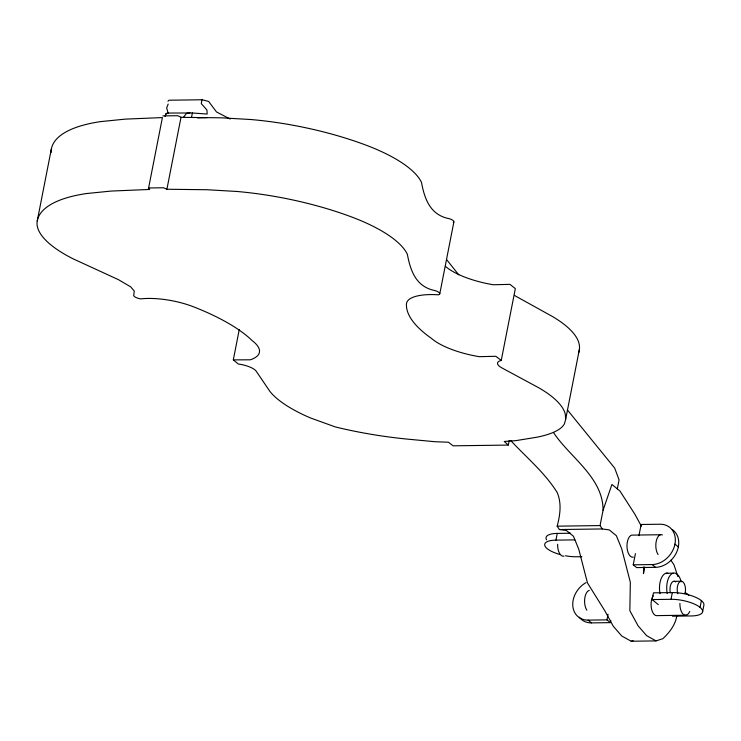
<?xml version="1.0" encoding="UTF-8"?>
<svg xmlns="http://www.w3.org/2000/svg" width="741" height="741" viewBox="0 0 741 741"><rect width="100%" height="100%" fill="white"/><g stroke="black" fill="none" stroke-linecap="round" stroke-linejoin="round"><path stroke-width="1.11" d="M643.753 566.911L643.466 573.664L644.753 567.069M37.254 220.883L51.361 148.96A156.777 52.592 11.1 0 1 100.674 121.607L125.294 119.125L162.409 117.578L148.302 189.511L111.187 191.058L86.558 193.54A156.777 52.592 11.1 0 0 37.254 220.883A117.958 39.569 11.1 0 0 73.118 258.831L118.384 279.635L130.675 286.841L134.269 291.037L133.825 294.742A6.938 2.325 11.1 0 0 140.614 298.892A46.118 15.468 11.1 0 1 193.725 306.885A154.591 51.861 11.1 0 1 252.348 340.767A52.759 17.701 11.1 0 1 250.301 359.802L233.313 359.885L239.26 329.541M509.206 440.58L508.326 445.072L504.213 441.469L516.023 440.608L536.558 437.273A136.214 34.327 7.9 0 0 564.438 423.787L565.642 419.434L565.337 414.488A118.745 38.838 10.8 0 0 538.726 387.756L501.898 367.906A17.034 5.567 10.8 0 1 501.249 360.422L495.859 356.301L479.223 356.671A52.759 17.701 11.1 0 1 431.382 338.313A154.591 51.861 11.1 0 1 406.457 303.977A46.118 15.468 11.1 0 1 438.561 294.816A6.938 2.325 11.1 0 0 435.143 290.629C416.377 287.008 410.542 271.456 407.355 254.265A117.958 39.569 11.1 0 0 350.632 216.604A156.777 52.592 11.1 0 0 237.074 191.484L207.276 189.742L166.901 189.251L181.036 117.189L177.683 115.707L162.9 115.911M191.539 117.291L192.382 112.984L207.165 114.049L206.934 110.001L201.274 103.61L202.034 99.766L208.619 101.424L216.502 111.937L230.192 119.051M439.784 293.797L453.89 221.865M501.249 360.422L515.338 288.601L509.965 284.368L493.33 284.748A52.759 17.701 11.1 0 1 445.489 266.389M565.642 419.434L579.434 349.15M676.866 615.4C675.607 624.663 669.531 632.462 662.88 638.677L656.044 640.9L631.175 641.234L621.755 636L613.252 626.21L604.98 611.047L587.456 582.908L578.795 549.322L573.478 536.28L566.356 530.463L559.409 529.537L557.167 526.166C560.103 515.134 561.798 503.463 557.241 492.598C544.867 472.656 526.425 457.484 510.605 440.432M559.974 554.509A21.813 7.317 11.1 0 1 544.783 545.506A21.813 7.317 11.1 0 1 555.945 540.133L557.26 533.409L570.589 533.224M656.044 640.9L646.624 635.658L638.121 625.876L629.85 610.704L630.341 582.315L621.68 548.738L616.364 535.697L609.241 529.88L602.294 528.954L600.053 525.582L603.072 510.188L611.927 484.457L619.911 490.977L634.861 514.208L641.391 526.193M617.318 488.856L619.078 479.881L614.687 468.099L567.356 409.875M610.788 620.393L610.352 622.635L606.953 619.865L608.055 614.261M672.328 529.574A21.813 17.414 -50.8 0 1 676.672 552.138A21.813 17.414 -50.8 0 1 655.507 567.337L636.621 567.597L633.222 564.818L635.426 553.62M638.937 535.697L641.141 524.489L660.018 524.23A21.813 17.414 -50.8 0 1 674.949 544.135L678.339 546.914M658.323 604.637L652.126 599.571L653.442 592.846L672.328 592.587A21.813 7.317 11.1 0 1 703.95 604.841L702.635 611.566M652.126 599.571L671.003 599.312L672.328 592.587M672.485 616.197L691.372 615.947A21.813 7.317 11.1 0 0 700.069 607.37L701.384 600.645M168.179 104.064L166.669 107.89L168.188 113.466M165.048 116.402L166.151 113.632L167.364 113.049L192.382 112.984M183.472 117.217L186.565 113.354L190.002 112.743M167.975 101.258L168.939 100.22L202.034 99.766M165.447 114.123L167.911 113.243L167.364 113.049M631.175 641.234L633.129 640.604M207.276 117.615L197.569 117.921M181.008 117.328L221.392 117.819L251.18 119.551A156.777 52.592 11.1 0 1 364.748 144.671A117.958 39.569 11.1 0 1 421.472 182.342C424.658 199.533 430.493 215.085 449.259 218.697A6.938 2.325 11.1 0 1 453.297 222.615M148.302 189.511L149.682 189.492L148.765 187.973L163.539 187.769L166.901 189.251M508.326 445.072L453.122 445.823L448.425 442.229L434.939 441.719L406.652 439.052A136.214 34.327 7.9 0 1 335.312 426.918L310.516 417.97A118.745 38.838 10.8 0 1 269.919 391.433L256.256 371.269A17.034 5.567 10.8 0 0 238.315 364.016L233.313 359.885M557.167 526.166L600.053 525.582M559.409 529.537L602.294 528.954M660.518 534.733L631.693 535.122A11.106 5.558 89.2 0 0 627.043 547.599A11.106 5.558 89.2 0 0 633.388 557.13M555.945 540.133L574.821 539.874M581.861 556.686L576.303 556.76A21.813 7.317 11.1 0 1 565.503 555.778M633.222 564.818L652.108 564.568L655.507 567.337M665.964 573.265L673.171 573.173M673.513 581.361L680.72 581.259M686.296 615.225L657.471 615.614A11.106 5.558 89.2 0 1 651.534 608.88A11.106 5.558 89.2 0 1 653.145 595.82M586.02 582.621A21.813 17.414 -50.8 0 0 572.765 605.425A21.813 17.414 -50.8 0 0 588.076 620.115L606.953 619.865M579.277 617.17A21.813 17.414 -50.8 0 0 591.466 622.894L610.352 622.635M588.076 620.115L591.466 622.894M553.462 432.466C569.783 457.364 603.137 477.287 603.072 510.188M446.508 259.489L458.762 274.846M670.864 560.159L674.023 564.883L677.867 576.6M677.793 593.708A8.327 4.168 89.2 0 1 680.988 581.213A8.327 4.168 89.2 0 1 685.24 592.689M670.336 592.809A8.327 4.168 89.2 0 1 671.133 583.732A8.327 4.168 89.2 0 1 675.662 581.917M51.166 152.442A117.958 39.569 11.1 0 1 51.361 148.96M667.233 593.624A15.265 7.642 89.2 0 1 671.253 574.21A15.265 7.642 89.2 0 1 681.211 581.898M578.536 352.994A136.103 45.655 11.1 0 0 579.156 344.074A118.736 39.829 11.1 0 0 552.684 316.648L515.949 296.28A17.034 5.715 11.1 0 1 514.486 295.372M660.018 593.717A15.265 7.642 89.2 0 1 667.956 573.265M564.031 556.139A11.106 5.558 89.2 0 1 557.63 544.292M546.571 539.818A21.813 7.317 11.1 0 1 557.26 533.409M658.082 554.555A11.106 5.558 89.2 0 1 656.276 541.05A11.106 5.558 89.2 0 1 662.463 534.9M674.949 544.135A21.813 17.414 -50.8 0 1 652.108 564.568M689.751 611.427A11.106 5.558 89.2 0 1 683.434 614.484A11.106 5.558 89.2 0 1 679.895 603.378M684.601 593.217A11.106 5.558 89.2 0 1 688.732 595.403M671.003 599.312A21.813 7.317 11.1 0 1 700.069 607.37M586.835 610.204A11.106 5.558 89.2 0 1 584.723 598.533A11.106 5.558 89.2 0 1 589.28 590.382"/></g></svg>
